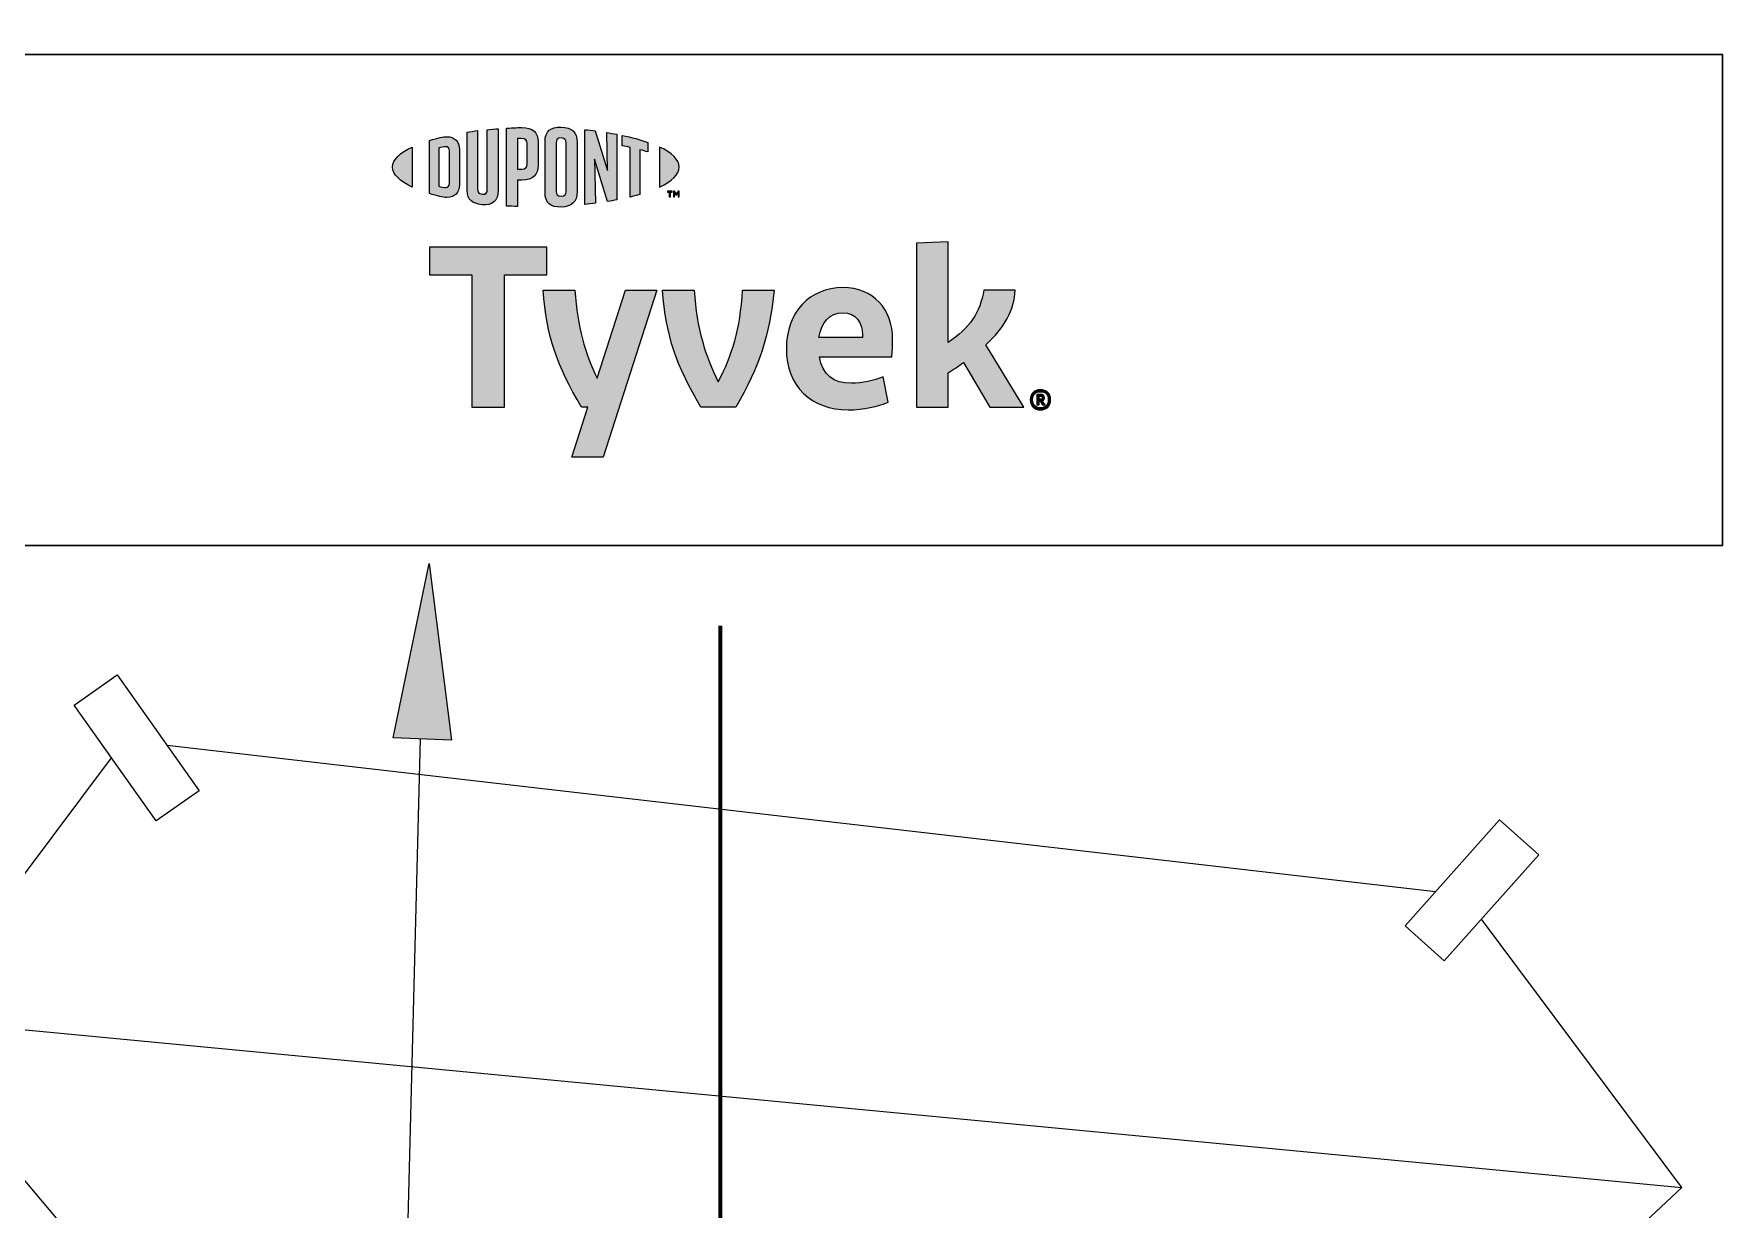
# Model space of a CAD drawing. Extents: x -1392 to 5791, y -3809 to 1722.
# Drawn here: x 94.6 to 203.2, y -1561.6 to -1486.3 of the extents above; entities that cross this region are included whole.
import ezdxf

# ---------------------------------------------------------------- set-up
doc = ezdxf.new("R2010")
doc.units = 0
doc.header["$MEASUREMENT"] = 0
doc.layers.add('G-ANNO-TTLB', color=7, linetype='Continuous', lineweight=0)
doc.layers.add('TYVEK', color=7, linetype='Continuous', lineweight=0)

# ---------------------------------------------------------------- blocks, each defined once
blk = doc.blocks.new('Block_523')
at = {"layer": 'TYVEK', "true_color": 0x000000, "transparency": 33554687}
h = blk.add_hatch(color=18, dxfattribs=at)
h.dxf.hatch_style = 2
h.paths.add_polyline_path([(117.64, -1531.43), (119.95, -1520.27), (121.39, -1531.58)])
at = {"layer": 'TYVEK', "color": 18, "lineweight": 0, "true_color": 0x000000}
blk.add_line((119.39, -1531.46), (115.03, -1698.29), dxfattribs=at)
at = {"layer": 'TYVEK'}
blk.add_lwpolyline([(117.64, -1531.43), (119.95, -1520.27), (121.39, -1531.58), (121.39, -1531.58)], close=True, dxfattribs=at)
blk = doc.blocks.new('Block_525')
at = {"layer": 'TYVEK', "true_color": 0x848484, "transparency": 33554687}
h = blk.add_hatch(color=252, dxfattribs=at)
h.dxf.hatch_style = 2
edge = h.paths.add_edge_path()
edge.add_spline(control_points=[(123.68, -1496.31), (123.68, -1496.51), (123.61, -1496.64), (123.36, -1496.61), (123.12, -1496.58), (123.06, -1496.47), (123.06, -1496.24), (123.06, -1496.24), (123.06, -1492.54), (123.06, -1492.54), (122.9, -1492.56), (122.54, -1492.61), (122.39, -1492.63), (122.39, -1492.63), (122.39, -1496.37), (122.39, -1496.37), (122.39, -1496.97), (122.68, -1497.2), (123.36, -1497.28), (123.99, -1497.35), (124.38, -1497.04), (124.38, -1496.37), (124.38, -1496.37), (124.38, -1492.42), (124.38, -1492.42), (124.24, -1492.42), (123.81, -1492.46), (123.68, -1492.48), (123.68, -1492.48), (123.68, -1496.31), (123.68, -1496.31)], knot_values=[0, 0, 0, 0, 1, 1, 1, 2, 2, 2, 3, 3, 3, 4, 4, 4, 5, 5, 5, 6, 6, 6, 7, 7, 7, 8, 8, 8, 9, 9, 9, 10, 10, 10, 10], degree=3, periodic=0)
h = blk.add_hatch(color=252, dxfattribs=at)
h.dxf.hatch_style = 2
edge = h.paths.add_edge_path()
edge.add_spline(control_points=[(126.23, -1494.69), (126.23, -1494.9), (126.15, -1495.01), (125.87, -1495.01), (125.87, -1495.01), (125.62, -1495.01), (125.62, -1495.01), (125.62, -1495.01), (125.62, -1493.05), (125.62, -1493.05), (125.73, -1493.04), (125.79, -1493.04), (125.85, -1493.04), (126.16, -1493.04), (126.23, -1493.16), (126.23, -1493.37), (126.23, -1493.37), (126.23, -1494.69), (126.23, -1494.69)], knot_values=[0, 0, 0, 0, 1, 1, 1, 2, 2, 2, 3, 3, 3, 4, 4, 4, 5, 5, 5, 6, 6, 6, 6], degree=3, periodic=0)
edge = h.paths.add_edge_path()
edge.add_spline(control_points=[(125.9, -1492.34), (125.77, -1492.34), (125.33, -1492.36), (124.92, -1492.38), (124.92, -1492.38), (124.92, -1497.37), (124.92, -1497.37), (125.06, -1497.37), (125.42, -1497.39), (125.62, -1497.4), (125.62, -1497.4), (125.62, -1495.7), (125.62, -1495.7), (125.62, -1495.7), (125.9, -1495.7), (125.9, -1495.7), (126.63, -1495.7), (126.93, -1495.37), (126.93, -1494.74), (126.93, -1494.74), (126.93, -1493.27), (126.93, -1493.27), (126.93, -1492.65), (126.59, -1492.34), (125.9, -1492.34)], knot_values=[0, 0, 0, 0, 1, 1, 1, 2, 2, 2, 3, 3, 3, 4, 4, 4, 5, 5, 5, 6, 6, 6, 7, 7, 7, 8, 8, 8, 8], degree=3, periodic=0)
h = blk.add_hatch(color=252, dxfattribs=at)
h.dxf.hatch_style = 2
edge = h.paths.add_edge_path()
edge.add_spline(control_points=[(128.73, -1496.43), (128.73, -1496.62), (128.66, -1496.73), (128.41, -1496.73), (128.16, -1496.74), (128.09, -1496.63), (128.09, -1496.43), (128.09, -1496.43), (128.09, -1493.32), (128.09, -1493.32), (128.09, -1493.12), (128.16, -1493.01), (128.41, -1493.01), (128.66, -1493.02), (128.73, -1493.13), (128.73, -1493.32), (128.73, -1493.32), (128.73, -1496.43), (128.73, -1496.43)], knot_values=[0, 0, 0, 0, 1, 1, 1, 2, 2, 2, 3, 3, 3, 4, 4, 4, 5, 5, 5, 6, 6, 6, 6], degree=3, periodic=0)
edge = h.paths.add_edge_path()
edge.add_spline(control_points=[(128.41, -1492.32), (127.76, -1492.28), (127.38, -1492.57), (127.38, -1493.23), (127.38, -1493.23), (127.38, -1496.49), (127.38, -1496.49), (127.38, -1497.18), (127.73, -1497.46), (128.41, -1497.43), (129.08, -1497.4), (129.43, -1497.15), (129.43, -1496.41), (129.43, -1496.41), (129.43, -1493.3), (129.43, -1493.3), (129.43, -1492.6), (129.12, -1492.35), (128.41, -1492.32)], knot_values=[0, 0, 0, 0, 1, 1, 1, 2, 2, 2, 3, 3, 3, 4, 4, 4, 5, 5, 5, 6, 6, 6, 6], degree=3, periodic=0)
h = blk.add_hatch(color=252, dxfattribs=at)
h.dxf.hatch_style = 2
edge = h.paths.add_edge_path()
edge.add_spline(control_points=[(121.26, -1495.92), (121.26, -1496.11), (121.14, -1496.18), (121, -1496.18), (120.89, -1496.18), (120.72, -1496.14), (120.58, -1496.1), (120.58, -1496.1), (120.58, -1493.65), (120.58, -1493.65), (120.72, -1493.61), (120.89, -1493.57), (121, -1493.57), (121.14, -1493.57), (121.26, -1493.64), (121.26, -1493.83), (121.26, -1493.83), (121.26, -1495.92), (121.26, -1495.92)], knot_values=[0, 0, 0, 0, 1, 1, 1, 2, 2, 2, 3, 3, 3, 4, 4, 4, 5, 5, 5, 6, 6, 6, 6], degree=3, periodic=0)
edge = h.paths.add_edge_path()
edge.add_spline(control_points=[(121.09, -1492.93), (120.87, -1492.93), (120.55, -1492.99), (119.97, -1493.17), (119.97, -1493.17), (119.97, -1496.57), (119.97, -1496.57), (120.48, -1496.73), (120.87, -1496.82), (121.09, -1496.82), (121.6, -1496.82), (121.89, -1496.51), (121.89, -1496), (121.89, -1496), (121.89, -1493.74), (121.89, -1493.74), (121.89, -1493.24), (121.6, -1492.93), (121.09, -1492.93)], knot_values=[0, 0, 0, 0, 1, 1, 1, 2, 2, 2, 3, 3, 3, 4, 4, 4, 5, 5, 5, 6, 6, 6, 6], degree=3, periodic=0)
h = blk.add_hatch(color=252, dxfattribs=at)
h.dxf.hatch_style = 2
edge = h.paths.add_edge_path()
edge.add_spline(control_points=[(131.38, -1495.09), (131.38, -1495.09), (130.6, -1492.56), (130.6, -1492.56), (130.39, -1492.53), (130.13, -1492.5), (129.94, -1492.48), (129.94, -1492.48), (129.94, -1497.26), (129.94, -1497.26), (130.08, -1497.25), (130.43, -1497.21), (130.61, -1497.19), (130.61, -1497.19), (130.55, -1494.37), (130.55, -1494.37), (130.55, -1494.37), (131.38, -1497.08), (131.38, -1497.08), (131.55, -1497.05), (131.81, -1497.01), (131.97, -1496.97), (131.97, -1496.97), (131.97, -1492.77), (131.97, -1492.77), (131.8, -1492.74), (131.48, -1492.69), (131.33, -1492.66), (131.33, -1492.66), (131.38, -1495.09), (131.38, -1495.09)], knot_values=[0, 0, 0, 0, 1, 1, 1, 2, 2, 2, 3, 3, 3, 4, 4, 4, 5, 5, 5, 6, 6, 6, 7, 7, 7, 8, 8, 8, 9, 9, 9, 10, 10, 10, 10], degree=3, periodic=0)
h = blk.add_hatch(color=252, dxfattribs=at)
h.dxf.hatch_style = 2
edge = h.paths.add_edge_path()
edge.add_spline(control_points=[(132.32, -1493.51), (132.49, -1493.54), (132.66, -1493.57), (132.83, -1493.61), (132.83, -1493.61), (132.83, -1496.79), (132.83, -1496.79), (132.98, -1496.75), (133.27, -1496.68), (133.46, -1496.62), (133.46, -1496.62), (133.46, -1493.76), (133.46, -1493.76), (133.64, -1493.81), (133.81, -1493.85), (133.97, -1493.9), (133.97, -1493.9), (133.97, -1493.29), (133.97, -1493.29), (133.47, -1493.11), (132.94, -1492.97), (132.32, -1492.84), (132.32, -1492.84), (132.32, -1493.51), (132.32, -1493.51)], knot_values=[0, 0, 0, 0, 1, 1, 1, 2, 2, 2, 3, 3, 3, 4, 4, 4, 5, 5, 5, 6, 6, 6, 7, 7, 7, 8, 8, 8, 8], degree=3, periodic=0)
h = blk.add_hatch(color=252, dxfattribs=at)
h.dxf.hatch_style = 2
edge = h.paths.add_edge_path()
edge.add_spline(control_points=[(117.61, -1494.87), (117.61, -1495.34), (118.07, -1495.78), (118.86, -1496.15), (118.86, -1496.15), (118.86, -1493.59), (118.86, -1493.59), (118.07, -1493.96), (117.61, -1494.4), (117.61, -1494.87)], knot_values=[0, 0, 0, 0, 1, 1, 1, 2, 2, 2, 3, 3, 3, 3], degree=3, periodic=0)
h = blk.add_hatch(color=252, dxfattribs=at)
h.dxf.hatch_style = 2
edge = h.paths.add_edge_path()
edge.add_spline(control_points=[(135.97, -1494.87), (135.97, -1495.34), (135.52, -1495.78), (134.72, -1496.16), (134.72, -1496.16), (134.72, -1493.59), (134.72, -1493.59), (135.52, -1493.96), (135.97, -1494.4), (135.97, -1494.87)], knot_values=[0, 0, 0, 0, 1, 1, 1, 2, 2, 2, 3, 3, 3, 3], degree=3, periodic=0)
h = blk.add_hatch(color=252, dxfattribs=at)
h.dxf.hatch_style = 2
edge = h.paths.add_edge_path()
edge.add_spline(control_points=[(135.6, -1496.41), (135.6, -1496.41), (135.68, -1496.41), (135.68, -1496.41), (135.68, -1496.41), (135.79, -1496.59), (135.79, -1496.59), (135.79, -1496.59), (135.9, -1496.41), (135.9, -1496.41), (135.9, -1496.41), (135.97, -1496.41), (135.97, -1496.41), (135.97, -1496.41), (135.97, -1496.78), (135.97, -1496.78), (135.97, -1496.78), (135.9, -1496.78), (135.9, -1496.78), (135.9, -1496.78), (135.9, -1496.52), (135.9, -1496.52), (135.9, -1496.52), (135.79, -1496.69), (135.79, -1496.69), (135.79, -1496.69), (135.78, -1496.69), (135.78, -1496.69), (135.78, -1496.69), (135.67, -1496.52), (135.67, -1496.52), (135.67, -1496.52), (135.67, -1496.78), (135.67, -1496.78), (135.67, -1496.78), (135.6, -1496.78), (135.6, -1496.78), (135.6, -1496.78), (135.6, -1496.41), (135.6, -1496.41)], knot_values=[0, 0, 0, 0, 1, 1, 1, 2, 2, 2, 3, 3, 3, 4, 4, 4, 5, 5, 5, 6, 6, 6, 7, 7, 7, 8, 8, 8, 9, 9, 9, 10, 10, 10, 11, 11, 11, 12, 12, 12, 13, 13, 13, 13], degree=3, periodic=0)
edge = h.paths.add_edge_path()
edge.add_spline(control_points=[(135.34, -1496.48), (135.34, -1496.48), (135.22, -1496.48), (135.22, -1496.48), (135.22, -1496.48), (135.22, -1496.41), (135.22, -1496.41), (135.22, -1496.41), (135.52, -1496.41), (135.52, -1496.41), (135.52, -1496.41), (135.52, -1496.48), (135.52, -1496.48), (135.52, -1496.48), (135.41, -1496.48), (135.41, -1496.48), (135.41, -1496.48), (135.41, -1496.78), (135.41, -1496.78), (135.41, -1496.78), (135.34, -1496.78), (135.34, -1496.78), (135.34, -1496.78), (135.34, -1496.48), (135.34, -1496.48)], knot_values=[0, 0, 0, 0, 1, 1, 1, 2, 2, 2, 3, 3, 3, 4, 4, 4, 5, 5, 5, 6, 6, 6, 7, 7, 7, 8, 8, 8, 8], degree=3, periodic=0)
at = {"layer": 'TYVEK'}
for points, knots in [([(123.68, -1496.31), (123.68, -1496.51), (123.61, -1496.64), (123.36, -1496.61), (123.12, -1496.58), (123.06, -1496.47), (123.06, -1496.24), (123.06, -1496.24), (123.06, -1492.54), (123.06, -1492.54), (122.9, -1492.56), (122.54, -1492.61), (122.39, -1492.63), (122.39, -1492.63), (122.39, -1496.37), (122.39, -1496.37), (122.39, -1496.97), (122.68, -1497.2), (123.36, -1497.28), (123.99, -1497.35), (124.38, -1497.04), (124.38, -1496.37), (124.38, -1496.37), (124.38, -1492.42), (124.38, -1492.42), (124.24, -1492.42), (123.81, -1492.46), (123.68, -1492.48), (123.68, -1492.48), (123.68, -1496.31), (123.68, -1496.31)], [0, 0, 0, 0, 1, 1, 1, 2, 2, 2, 3, 3, 3, 4, 4, 4, 5, 5, 5, 6, 6, 6, 7, 7, 7, 8, 8, 8, 9, 9, 9, 10, 10, 10, 10]), ([(125.9, -1492.34), (125.77, -1492.34), (125.33, -1492.36), (124.92, -1492.38), (124.92, -1492.38), (124.92, -1497.37), (124.92, -1497.37), (125.06, -1497.37), (125.42, -1497.39), (125.62, -1497.4), (125.62, -1497.4), (125.62, -1495.7), (125.62, -1495.7), (125.62, -1495.7), (125.9, -1495.7), (125.9, -1495.7), (126.63, -1495.7), (126.93, -1495.37), (126.93, -1494.74), (126.93, -1494.74), (126.93, -1493.27), (126.93, -1493.27), (126.93, -1492.65), (126.59, -1492.34), (125.9, -1492.34)], [0, 0, 0, 0, 1, 1, 1, 2, 2, 2, 3, 3, 3, 4, 4, 4, 5, 5, 5, 6, 6, 6, 7, 7, 7, 8, 8, 8, 8]), ([(128.41, -1492.32), (127.76, -1492.28), (127.38, -1492.57), (127.38, -1493.23), (127.38, -1493.23), (127.38, -1496.49), (127.38, -1496.49), (127.38, -1497.18), (127.73, -1497.46), (128.41, -1497.43), (129.08, -1497.4), (129.43, -1497.15), (129.43, -1496.41), (129.43, -1496.41), (129.43, -1493.3), (129.43, -1493.3), (129.43, -1492.6), (129.12, -1492.35), (128.41, -1492.32)], [0, 0, 0, 0, 1, 1, 1, 2, 2, 2, 3, 3, 3, 4, 4, 4, 5, 5, 5, 6, 6, 6, 6]), ([(121.09, -1492.93), (120.87, -1492.93), (120.55, -1492.99), (119.97, -1493.17), (119.97, -1493.17), (119.97, -1496.57), (119.97, -1496.57), (120.48, -1496.73), (120.87, -1496.82), (121.09, -1496.82), (121.6, -1496.82), (121.89, -1496.51), (121.89, -1496), (121.89, -1496), (121.89, -1493.74), (121.89, -1493.74), (121.89, -1493.24), (121.6, -1492.93), (121.09, -1492.93)], [0, 0, 0, 0, 1, 1, 1, 2, 2, 2, 3, 3, 3, 4, 4, 4, 5, 5, 5, 6, 6, 6, 6]), ([(126.23, -1494.69), (126.23, -1494.9), (126.15, -1495.01), (125.87, -1495.01), (125.87, -1495.01), (125.62, -1495.01), (125.62, -1495.01), (125.62, -1495.01), (125.62, -1493.05), (125.62, -1493.05), (125.73, -1493.04), (125.79, -1493.04), (125.85, -1493.04), (126.16, -1493.04), (126.23, -1493.16), (126.23, -1493.37), (126.23, -1493.37), (126.23, -1494.69), (126.23, -1494.69)], [0, 0, 0, 0, 1, 1, 1, 2, 2, 2, 3, 3, 3, 4, 4, 4, 5, 5, 5, 6, 6, 6, 6]), ([(128.73, -1496.43), (128.73, -1496.62), (128.66, -1496.73), (128.41, -1496.73), (128.16, -1496.74), (128.09, -1496.63), (128.09, -1496.43), (128.09, -1496.43), (128.09, -1493.32), (128.09, -1493.32), (128.09, -1493.12), (128.16, -1493.01), (128.41, -1493.01), (128.66, -1493.02), (128.73, -1493.13), (128.73, -1493.32), (128.73, -1493.32), (128.73, -1496.43), (128.73, -1496.43)], [0, 0, 0, 0, 1, 1, 1, 2, 2, 2, 3, 3, 3, 4, 4, 4, 5, 5, 5, 6, 6, 6, 6]), ([(131.38, -1495.09), (131.38, -1495.09), (130.6, -1492.56), (130.6, -1492.56), (130.39, -1492.53), (130.13, -1492.5), (129.94, -1492.48), (129.94, -1492.48), (129.94, -1497.26), (129.94, -1497.26), (130.08, -1497.25), (130.43, -1497.21), (130.61, -1497.19), (130.61, -1497.19), (130.55, -1494.37), (130.55, -1494.37), (130.55, -1494.37), (131.38, -1497.08), (131.38, -1497.08), (131.55, -1497.05), (131.81, -1497.01), (131.97, -1496.97), (131.97, -1496.97), (131.97, -1492.77), (131.97, -1492.77), (131.8, -1492.74), (131.48, -1492.69), (131.33, -1492.66), (131.33, -1492.66), (131.38, -1495.09), (131.38, -1495.09)], [0, 0, 0, 0, 1, 1, 1, 2, 2, 2, 3, 3, 3, 4, 4, 4, 5, 5, 5, 6, 6, 6, 7, 7, 7, 8, 8, 8, 9, 9, 9, 10, 10, 10, 10]), ([(132.32, -1493.51), (132.49, -1493.54), (132.66, -1493.57), (132.83, -1493.61), (132.83, -1493.61), (132.83, -1496.79), (132.83, -1496.79), (132.98, -1496.75), (133.27, -1496.68), (133.46, -1496.62), (133.46, -1496.62), (133.46, -1493.76), (133.46, -1493.76), (133.64, -1493.81), (133.81, -1493.85), (133.97, -1493.9), (133.97, -1493.9), (133.97, -1493.29), (133.97, -1493.29), (133.47, -1493.11), (132.94, -1492.97), (132.32, -1492.84), (132.32, -1492.84), (132.32, -1493.51), (132.32, -1493.51)], [0, 0, 0, 0, 1, 1, 1, 2, 2, 2, 3, 3, 3, 4, 4, 4, 5, 5, 5, 6, 6, 6, 7, 7, 7, 8, 8, 8, 8]), ([(117.61, -1494.87), (117.61, -1495.34), (118.07, -1495.78), (118.86, -1496.15), (118.86, -1496.15), (118.86, -1493.59), (118.86, -1493.59), (118.07, -1493.96), (117.61, -1494.4), (117.61, -1494.87)], [0, 0, 0, 0, 1, 1, 1, 2, 2, 2, 3, 3, 3, 3]), ([(121.26, -1495.92), (121.26, -1496.11), (121.14, -1496.18), (121, -1496.18), (120.89, -1496.18), (120.72, -1496.14), (120.58, -1496.1), (120.58, -1496.1), (120.58, -1493.65), (120.58, -1493.65), (120.72, -1493.61), (120.89, -1493.57), (121, -1493.57), (121.14, -1493.57), (121.26, -1493.64), (121.26, -1493.83), (121.26, -1493.83), (121.26, -1495.92), (121.26, -1495.92)], [0, 0, 0, 0, 1, 1, 1, 2, 2, 2, 3, 3, 3, 4, 4, 4, 5, 5, 5, 6, 6, 6, 6]), ([(135.97, -1494.87), (135.97, -1495.34), (135.52, -1495.78), (134.72, -1496.16), (134.72, -1496.16), (134.72, -1493.59), (134.72, -1493.59), (135.52, -1493.96), (135.97, -1494.4), (135.97, -1494.87)], [0, 0, 0, 0, 1, 1, 1, 2, 2, 2, 3, 3, 3, 3]), ([(135.34, -1496.48), (135.34, -1496.48), (135.22, -1496.48), (135.22, -1496.48), (135.22, -1496.48), (135.22, -1496.41), (135.22, -1496.41), (135.22, -1496.41), (135.52, -1496.41), (135.52, -1496.41), (135.52, -1496.41), (135.52, -1496.48), (135.52, -1496.48), (135.52, -1496.48), (135.41, -1496.48), (135.41, -1496.48), (135.41, -1496.48), (135.41, -1496.78), (135.41, -1496.78), (135.41, -1496.78), (135.34, -1496.78), (135.34, -1496.78), (135.34, -1496.78), (135.34, -1496.48), (135.34, -1496.48)], [0, 0, 0, 0, 1, 1, 1, 2, 2, 2, 3, 3, 3, 4, 4, 4, 5, 5, 5, 6, 6, 6, 7, 7, 7, 8, 8, 8, 8]), ([(135.6, -1496.41), (135.6, -1496.41), (135.68, -1496.41), (135.68, -1496.41), (135.68, -1496.41), (135.79, -1496.59), (135.79, -1496.59), (135.79, -1496.59), (135.9, -1496.41), (135.9, -1496.41), (135.9, -1496.41), (135.97, -1496.41), (135.97, -1496.41), (135.97, -1496.41), (135.97, -1496.78), (135.97, -1496.78), (135.97, -1496.78), (135.9, -1496.78), (135.9, -1496.78), (135.9, -1496.78), (135.9, -1496.52), (135.9, -1496.52), (135.9, -1496.52), (135.79, -1496.69), (135.79, -1496.69), (135.79, -1496.69), (135.78, -1496.69), (135.78, -1496.69), (135.78, -1496.69), (135.67, -1496.52), (135.67, -1496.52), (135.67, -1496.52), (135.67, -1496.78), (135.67, -1496.78), (135.67, -1496.78), (135.6, -1496.78), (135.6, -1496.78), (135.6, -1496.78), (135.6, -1496.41), (135.6, -1496.41)], [0, 0, 0, 0, 1, 1, 1, 2, 2, 2, 3, 3, 3, 4, 4, 4, 5, 5, 5, 6, 6, 6, 7, 7, 7, 8, 8, 8, 9, 9, 9, 10, 10, 10, 11, 11, 11, 12, 12, 12, 13, 13, 13, 13])]:
    blk.add_open_spline(points, degree=3, knots=knots, dxfattribs=at)
blk = doc.blocks.new('Block_529')
at = {"layer": 'TYVEK', "true_color": 0x848484, "transparency": 33554687}
h = blk.add_hatch(color=252, dxfattribs=at)
h.dxf.hatch_style = 2
h.paths.add_polyline_path([(127.5, -1500), (119.97, -1500), (119.97, -1501.78), (122.69, -1501.78), (122.69, -1510.24), (124.78, -1510.24), (124.78, -1501.78), (127.5, -1501.78)])
h = blk.add_hatch(color=252, dxfattribs=at)
h.dxf.hatch_style = 2
edge = h.paths.add_edge_path()
edge.add_spline(control_points=[(155.63, -1506.25), (155.63, -1506.25), (158.06, -1510.24), (158.06, -1510.24), (158.06, -1510.24), (155.87, -1510.24), (155.87, -1510.24), (155.87, -1510.24), (154.18, -1507.39), (154.18, -1507.39), (153.88, -1507.61), (153.55, -1507.83), (153.2, -1508.05), (153.2, -1508.05), (153.2, -1510.24), (153.2, -1510.24), (153.2, -1510.24), (151.18, -1510.24), (151.18, -1510.24), (151.18, -1510.24), (151.18, -1499.75), (151.18, -1499.75), (151.18, -1499.75), (153.2, -1499.65), (153.2, -1499.65), (153.2, -1499.65), (153.2, -1506.1), (153.2, -1506.1), (154.58, -1505.21), (155.25, -1504.18), (155.49, -1502.76), (155.49, -1502.76), (157.49, -1502.76), (157.49, -1502.76), (157.45, -1504.02), (156.8, -1505.15), (155.63, -1506.25)], knot_values=[0, 0, 0, 0, 1, 1, 1, 2, 2, 2, 3, 3, 3, 4, 4, 4, 5, 5, 5, 6, 6, 6, 7, 7, 7, 8, 8, 8, 9, 9, 9, 10, 10, 10, 11, 11, 11, 12, 12, 12, 12], degree=3, periodic=0)
h = blk.add_hatch(color=252, dxfattribs=at)
h.dxf.hatch_style = 2
edge = h.paths.add_edge_path()
edge.add_spline(control_points=[(140.03, -1502.76), (139.9, -1505.27), (139.34, -1506.96), (138.48, -1508.62), (137.65, -1506.96), (137.1, -1505.27), (136.94, -1502.76), (136.94, -1502.76), (134.91, -1502.76), (134.91, -1502.76), (135.13, -1505.7), (135.79, -1507.59), (137.37, -1510.24), (137.37, -1510.24), (139.61, -1510.24), (139.61, -1510.24), (141.13, -1507.59), (141.76, -1505.7), (142.05, -1502.76), (142.05, -1502.76), (140.03, -1502.76), (140.03, -1502.76)], knot_values=[0, 0, 0, 0, 1, 1, 1, 2, 2, 2, 3, 3, 3, 4, 4, 4, 5, 5, 5, 6, 6, 6, 7, 7, 7, 7], degree=3, periodic=0)
h = blk.add_hatch(color=252, dxfattribs=at)
h.dxf.hatch_style = 2
edge = h.paths.add_edge_path()
edge.add_spline(control_points=[(144.93, -1505.79), (144.93, -1505.79), (147.71, -1505.79), (147.71, -1505.79), (147.71, -1505.79), (147.71, -1505.62), (147.71, -1505.62), (147.71, -1504.8), (147.28, -1504.2), (146.47, -1504.2), (145.62, -1504.2), (145.07, -1504.8), (144.93, -1505.79)], knot_values=[0, 0, 0, 0, 1, 1, 1, 2, 2, 2, 3, 3, 3, 4, 4, 4, 4], degree=3, periodic=0)
edge = h.paths.add_edge_path()
edge.add_spline(control_points=[(149.37, -1509.92), (148.72, -1510.21), (147.77, -1510.42), (146.81, -1510.42), (144.45, -1510.42), (142.84, -1508.92), (142.84, -1506.49), (142.84, -1504.17), (144.32, -1502.59), (146.47, -1502.59), (148.39, -1502.59), (149.65, -1503.95), (149.65, -1505.91), (149.65, -1506.35), (149.62, -1506.73), (149.59, -1507.02), (149.59, -1507.02), (144.96, -1507.02), (144.96, -1507.02), (145.15, -1508.19), (145.84, -1508.72), (147.01, -1508.72), (147.73, -1508.72), (148.42, -1508.56), (149.05, -1508.3), (149.05, -1508.3), (149.37, -1509.92), (149.37, -1509.92)], knot_values=[0, 0, 0, 0, 1, 1, 1, 2, 2, 2, 3, 3, 3, 4, 4, 4, 5, 5, 5, 6, 6, 6, 7, 7, 7, 8, 8, 8, 9, 9, 9, 9], degree=3, periodic=0)
at = {"layer": 'TYVEK'}
blk.add_lwpolyline([(127.5, -1500), (119.97, -1500), (119.97, -1501.78), (122.69, -1501.78), (122.69, -1510.24), (124.78, -1510.24), (124.78, -1501.78), (127.5, -1501.78)], close=True, dxfattribs=at)
for points, knots in [([(155.63, -1506.25), (155.63, -1506.25), (158.06, -1510.24), (158.06, -1510.24), (158.06, -1510.24), (155.87, -1510.24), (155.87, -1510.24), (155.87, -1510.24), (154.18, -1507.39), (154.18, -1507.39), (153.88, -1507.61), (153.55, -1507.83), (153.2, -1508.05), (153.2, -1508.05), (153.2, -1510.24), (153.2, -1510.24), (153.2, -1510.24), (151.18, -1510.24), (151.18, -1510.24), (151.18, -1510.24), (151.18, -1499.75), (151.18, -1499.75), (151.18, -1499.75), (153.2, -1499.65), (153.2, -1499.65), (153.2, -1499.65), (153.2, -1506.1), (153.2, -1506.1), (154.58, -1505.21), (155.25, -1504.18), (155.49, -1502.76), (155.49, -1502.76), (157.49, -1502.76), (157.49, -1502.76), (157.45, -1504.02), (156.8, -1505.15), (155.63, -1506.25)], [0, 0, 0, 0, 1, 1, 1, 2, 2, 2, 3, 3, 3, 4, 4, 4, 5, 5, 5, 6, 6, 6, 7, 7, 7, 8, 8, 8, 9, 9, 9, 10, 10, 10, 11, 11, 11, 12, 12, 12, 12]), ([(140.03, -1502.76), (139.9, -1505.27), (139.34, -1506.96), (138.48, -1508.62), (137.65, -1506.96), (137.1, -1505.27), (136.94, -1502.76), (136.94, -1502.76), (134.91, -1502.76), (134.91, -1502.76), (135.13, -1505.7), (135.79, -1507.59), (137.37, -1510.24), (137.37, -1510.24), (139.61, -1510.24), (139.61, -1510.24), (141.13, -1507.59), (141.76, -1505.7), (142.05, -1502.76), (142.05, -1502.76), (140.03, -1502.76), (140.03, -1502.76)], [0, 0, 0, 0, 1, 1, 1, 2, 2, 2, 3, 3, 3, 4, 4, 4, 5, 5, 5, 6, 6, 6, 7, 7, 7, 7]), ([(149.37, -1509.92), (148.72, -1510.21), (147.77, -1510.42), (146.81, -1510.42), (144.45, -1510.42), (142.84, -1508.92), (142.84, -1506.49), (142.84, -1504.17), (144.32, -1502.59), (146.47, -1502.59), (148.39, -1502.59), (149.65, -1503.95), (149.65, -1505.91), (149.65, -1506.35), (149.62, -1506.73), (149.59, -1507.02), (149.59, -1507.02), (144.96, -1507.02), (144.96, -1507.02), (145.15, -1508.19), (145.84, -1508.72), (147.01, -1508.72), (147.73, -1508.72), (148.42, -1508.56), (149.05, -1508.3), (149.05, -1508.3), (149.37, -1509.92), (149.37, -1509.92)], [0, 0, 0, 0, 1, 1, 1, 2, 2, 2, 3, 3, 3, 4, 4, 4, 5, 5, 5, 6, 6, 6, 7, 7, 7, 8, 8, 8, 9, 9, 9, 9]), ([(144.93, -1505.79), (144.93, -1505.79), (147.71, -1505.79), (147.71, -1505.79), (147.71, -1505.79), (147.71, -1505.62), (147.71, -1505.62), (147.71, -1504.8), (147.28, -1504.2), (146.47, -1504.2), (145.62, -1504.2), (145.07, -1504.8), (144.93, -1505.79)], [0, 0, 0, 0, 1, 1, 1, 2, 2, 2, 3, 3, 3, 4, 4, 4, 4])]:
    blk.add_open_spline(points, degree=3, knots=knots, dxfattribs=at)
blk = doc.blocks.new('Block_528')
at = {"layer": 'TYVEK', "true_color": 0x848484, "transparency": 33554687}
h = blk.add_hatch(color=252, dxfattribs=at)
h.dxf.hatch_style = 2
edge = h.paths.add_edge_path()
edge.add_spline(control_points=[(132.53, -1502.76), (132.53, -1502.76), (130.72, -1508.39), (130.72, -1508.39), (129.95, -1506.81), (129.45, -1505.15), (129.29, -1502.76), (129.29, -1502.76), (127.26, -1502.76), (127.26, -1502.76), (127.48, -1505.7), (128.14, -1507.59), (129.72, -1510.24), (129.72, -1510.24), (130.12, -1510.24), (130.12, -1510.24), (130.12, -1510.24), (129.09, -1513.46), (129.09, -1513.46), (129.09, -1513.46), (131.11, -1513.46), (131.11, -1513.46), (131.11, -1513.46), (134.55, -1502.76), (134.55, -1502.76), (134.55, -1502.76), (132.53, -1502.76), (132.53, -1502.76)], knot_values=[0, 0, 0, 0, 1, 1, 1, 2, 2, 2, 3, 3, 3, 4, 4, 4, 5, 5, 5, 6, 6, 6, 7, 7, 7, 8, 8, 8, 9, 9, 9, 9], degree=3, periodic=0)
at = {"layer": 'TYVEK'}
blk.add_open_spline([(132.53, -1502.76), (132.53, -1502.76), (130.72, -1508.39), (130.72, -1508.39), (129.95, -1506.81), (129.45, -1505.15), (129.29, -1502.76), (129.29, -1502.76), (127.26, -1502.76), (127.26, -1502.76), (127.48, -1505.7), (128.14, -1507.59), (129.72, -1510.24), (129.72, -1510.24), (130.12, -1510.24), (130.12, -1510.24), (130.12, -1510.24), (129.09, -1513.46), (129.09, -1513.46), (129.09, -1513.46), (131.11, -1513.46), (131.11, -1513.46), (131.11, -1513.46), (134.55, -1502.76), (134.55, -1502.76), (134.55, -1502.76), (132.53, -1502.76), (132.53, -1502.76)], degree=3, knots=[0, 0, 0, 0, 1, 1, 1, 2, 2, 2, 3, 3, 3, 4, 4, 4, 5, 5, 5, 6, 6, 6, 7, 7, 7, 8, 8, 8, 9, 9, 9, 9], dxfattribs=at)
blk.add_blockref('Block_529', (0, 0), dxfattribs=at)
blk = doc.blocks.new('Block_530')
at = {"layer": 'TYVEK', "true_color": 0x848484, "transparency": 33554687}
h = blk.add_hatch(color=252, dxfattribs=at)
h.dxf.hatch_style = 2
edge = h.paths.add_edge_path()
edge.add_spline(control_points=[(159.03, -1509.55), (159.03, -1509.55), (159.03, -1509.74), (159.03, -1509.74), (159.03, -1509.74), (159.11, -1509.74), (159.11, -1509.74), (159.2, -1509.74), (159.24, -1509.72), (159.24, -1509.65), (159.24, -1509.58), (159.2, -1509.55), (159.11, -1509.55), (159.11, -1509.55), (159.03, -1509.55), (159.03, -1509.55)], knot_values=[0, 0, 0, 0, 1, 1, 1, 2, 2, 2, 3, 3, 3, 4, 4, 4, 5, 5, 5, 5], degree=3, periodic=0)
edge = h.paths.add_edge_path()
edge.add_spline(control_points=[(158.89, -1509.43), (158.89, -1509.43), (159.11, -1509.43), (159.11, -1509.43), (159.29, -1509.43), (159.38, -1509.51), (159.38, -1509.65), (159.38, -1509.74), (159.33, -1509.81), (159.25, -1509.84), (159.29, -1509.92), (159.35, -1510.01), (159.42, -1510.09), (159.42, -1510.09), (159.25, -1510.09), (159.25, -1510.09), (159.19, -1510.01), (159.14, -1509.94), (159.11, -1509.86), (159.11, -1509.86), (159.03, -1509.86), (159.03, -1509.86), (159.03, -1509.86), (159.03, -1510.09), (159.03, -1510.09), (159.03, -1510.09), (158.89, -1510.09), (158.89, -1510.09), (158.89, -1510.09), (158.89, -1509.43), (158.89, -1509.43)], knot_values=[0, 0, 0, 0, 1, 1, 1, 2, 2, 2, 3, 3, 3, 4, 4, 4, 5, 5, 5, 6, 6, 6, 7, 7, 7, 8, 8, 8, 9, 9, 9, 10, 10, 10, 10], degree=3, periodic=0)
edge = h.paths.add_edge_path()
edge.add_spline(control_points=[(159.12, -1509.26), (158.8, -1509.26), (158.62, -1509.44), (158.62, -1509.77), (158.62, -1510.11), (158.8, -1510.29), (159.12, -1510.29), (159.44, -1510.29), (159.62, -1510.11), (159.62, -1509.77), (159.62, -1509.44), (159.44, -1509.26), (159.12, -1509.26)], knot_values=[0, 0, 0, 0, 1, 1, 1, 2, 2, 2, 3, 3, 3, 4, 4, 4, 4], degree=3, periodic=0)
edge = h.paths.add_edge_path()
edge.add_spline(control_points=[(159.12, -1509.13), (159.51, -1509.13), (159.77, -1509.38), (159.77, -1509.77), (159.77, -1510.17), (159.51, -1510.42), (159.12, -1510.42), (158.72, -1510.42), (158.47, -1510.17), (158.47, -1509.77), (158.47, -1509.38), (158.73, -1509.13), (159.12, -1509.13)], knot_values=[0, 0, 0, 0, 1, 1, 1, 2, 2, 2, 3, 3, 3, 4, 4, 4, 4], degree=3, periodic=0)
at = {"layer": 'TYVEK'}
for points, knots in [([(159.12, -1509.13), (159.51, -1509.13), (159.77, -1509.38), (159.77, -1509.77), (159.77, -1510.17), (159.51, -1510.42), (159.12, -1510.42), (158.72, -1510.42), (158.47, -1510.17), (158.47, -1509.77), (158.47, -1509.38), (158.73, -1509.13), (159.12, -1509.13)], [0, 0, 0, 0, 1, 1, 1, 2, 2, 2, 3, 3, 3, 4, 4, 4, 4]), ([(159.12, -1509.26), (158.8, -1509.26), (158.62, -1509.44), (158.62, -1509.77), (158.62, -1510.11), (158.8, -1510.29), (159.12, -1510.29), (159.44, -1510.29), (159.62, -1510.11), (159.62, -1509.77), (159.62, -1509.44), (159.44, -1509.26), (159.12, -1509.26)], [0, 0, 0, 0, 1, 1, 1, 2, 2, 2, 3, 3, 3, 4, 4, 4, 4]), ([(158.89, -1509.43), (158.89, -1509.43), (159.11, -1509.43), (159.11, -1509.43), (159.29, -1509.43), (159.38, -1509.51), (159.38, -1509.65), (159.38, -1509.74), (159.33, -1509.81), (159.25, -1509.84), (159.29, -1509.92), (159.35, -1510.01), (159.42, -1510.09), (159.42, -1510.09), (159.25, -1510.09), (159.25, -1510.09), (159.19, -1510.01), (159.14, -1509.94), (159.11, -1509.86), (159.11, -1509.86), (159.03, -1509.86), (159.03, -1509.86), (159.03, -1509.86), (159.03, -1510.09), (159.03, -1510.09), (159.03, -1510.09), (158.89, -1510.09), (158.89, -1510.09), (158.89, -1510.09), (158.89, -1509.43), (158.89, -1509.43)], [0, 0, 0, 0, 1, 1, 1, 2, 2, 2, 3, 3, 3, 4, 4, 4, 5, 5, 5, 6, 6, 6, 7, 7, 7, 8, 8, 8, 9, 9, 9, 10, 10, 10, 10]), ([(159.03, -1509.55), (159.03, -1509.55), (159.03, -1509.74), (159.03, -1509.74), (159.03, -1509.74), (159.11, -1509.74), (159.11, -1509.74), (159.2, -1509.74), (159.24, -1509.72), (159.24, -1509.65), (159.24, -1509.58), (159.2, -1509.55), (159.11, -1509.55), (159.11, -1509.55), (159.03, -1509.55), (159.03, -1509.55)], [0, 0, 0, 0, 1, 1, 1, 2, 2, 2, 3, 3, 3, 4, 4, 4, 5, 5, 5, 5])]:
    blk.add_open_spline(points, degree=3, knots=knots, dxfattribs=at)
blk = doc.blocks.new('Block_527')
at = {"layer": 'TYVEK'}
for name in ['Block_528', 'Block_530']:
    blk.add_blockref(name, (0, 0), dxfattribs=at)
blk = doc.blocks.new('Block_526')
at = {"layer": 'TYVEK'}
blk.add_blockref('Block_527', (0, 0), dxfattribs=at)
blk = doc.blocks.new('Block_524')
at = {"layer": 'TYVEK'}
for name in ['Block_525', 'Block_526']:
    blk.add_blockref(name, (0, 0), dxfattribs=at)

msp = doc.modelspace()

# ---------------------------------------------------------------- hatches: boundary and pattern name
at = {"layer": 'G-ANNO-TTLB', "true_color": 0xff00ff, "transparency": 33554687}
h = msp.add_hatch(color=6, dxfattribs=at)
edge = h.paths.add_edge_path()
edge.add_spline(control_points=[(1773.02, -3692.6), (1773.02, -3692.6), (-1156.5, -3692.6), (-1156.5, -3692.6), (-1156.5, -3692.6), (-1156.5, -1235.6), (-1156.5, -1235.6), (-1156.5, -1235.6), (1773.02, -1235.6), (1773.02, -1235.6), (1773.02, -1235.6), (1773.02, -3692.6), (1773.02, -3692.6)], knot_values=[0, 0, 0, 0, 1, 1, 1, 2, 2, 2, 3, 3, 3, 4, 4, 4, 4], degree=3, periodic=0)
edge = h.paths.add_edge_path()
edge.add_spline(control_points=[(-1147.5, -1244.6), (-1147.5, -1244.6), (-1147.5, -3683.6), (-1147.5, -3683.6), (-1147.5, -3683.6), (1764.02, -3683.6), (1764.02, -3683.6), (1764.02, -3683.6), (1764.02, -1244.6), (1764.02, -1244.6), (1764.02, -1244.6), (-1147.5, -1244.6), (-1147.5, -1244.6)], knot_values=[0, 0, 0, 0, 1, 1, 1, 2, 2, 2, 3, 3, 3, 4, 4, 4, 4], degree=3, periodic=0)
edge.add_line((-1147.5, -1244.6), (-1147.5, -1244.6))

# ---------------------------------------------------------------- linework, layer by layer
at = {"layer": 'G-ANNO-TTLB'}
for points in [[(1773.02, -3692.6), (1773.02, -3692.6), (-1156.5, -3692.6), (-1156.5, -3692.6), (-1156.5, -3692.6), (-1156.5, -1235.6), (-1156.5, -1235.6), (-1156.5, -1235.6), (1773.02, -1235.6), (1773.02, -1235.6), (1773.02, -1235.6), (1773.02, -3692.6), (1773.02, -3692.6)], [(-1147.5, -1244.6), (-1147.5, -1244.6), (-1147.5, -3683.6), (-1147.5, -3683.6), (-1147.5, -3683.6), (1764.02, -3683.6), (1764.02, -3683.6), (1764.02, -3683.6), (1764.02, -1244.6), (1764.02, -1244.6), (1764.02, -1244.6), (-1147.5, -1244.6), (-1147.5, -1244.6)]]:
    msp.add_open_spline(points, degree=3, knots=[0, 0, 0, 0, 1, 1, 1, 2, 2, 2, 3, 3, 3, 4, 4, 4, 4], dxfattribs=at)
at = {"layer": 'TYVEK', "color": 18, "lineweight": 106, "true_color": 0x000000}
msp.add_line((138.6, -1524.25), (138.6, -1571.6), dxfattribs=at)
at = {"layer": 'TYVEK', "color": 1, "lineweight": 25, "true_color": 0xff0000}
for p, q in [((184.43, -1541.28), (103.18, -1531.92)), ((200.2, -1560.22), (187.38, -1543.03)), ((85.22, -1549.29), (200.2, -1560.22)), ((187.07, -1572.5), (200.2, -1560.22))]:
    msp.add_line(p, q, dxfattribs=at)
at = {"layer": 'TYVEK', "color": 18, "lineweight": 30, "true_color": 0x000000}
msp.add_lwpolyline([(74.58, -1519.11), (202.81, -1519.11), (202.81, -1487.66), (74.58, -1487.66)], close=True, dxfattribs=at)
at = {"layer": 'TYVEK', "color": 2, "lineweight": 25, "true_color": 0xffff00}
for points in [[(99.97, -1527.38), (105.22, -1534.81), (102.47, -1536.75), (97.22, -1529.33)], [(191.04, -1538.92), (184.99, -1545.71), (182.48, -1543.46), (188.53, -1536.68)]]:
    msp.add_lwpolyline(points, close=True, dxfattribs=at)
at = {"layer": 'TYVEK', "color": 1, "lineweight": 25, "true_color": 0xff0000}
for points in [[(85.25, -1549.29), (92.05, -1542.78), (99.61, -1532.7)], [(85.22, -1549.29), (99.62, -1566.43), (99.62, -1615.62)]]:
    msp.add_lwpolyline(points, dxfattribs=at)

# ---------------------------------------------------------------- block references
at = {"layer": 'TYVEK'}
for name in ['Block_524', 'Block_523']:
    msp.add_blockref(name, (0, 0), dxfattribs=at)

doc.saveas('drawing.dxf')
